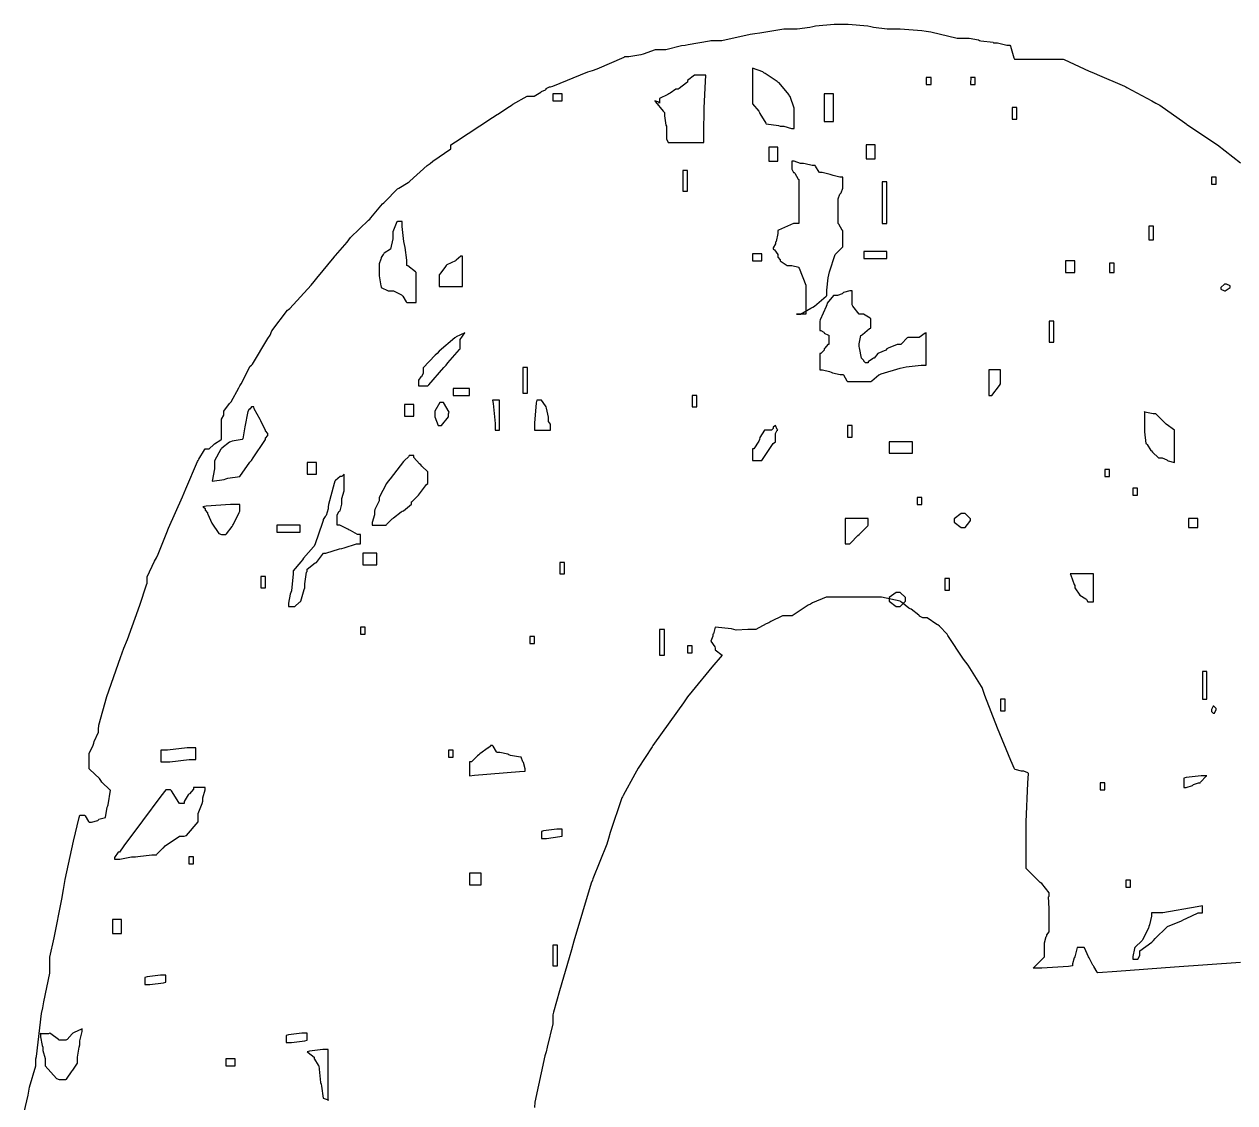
# Model space of a CAD drawing. Extents: x 58 to 299, y 50 to 312.
# Drawn here: x 87.14 to 105.55, y 191.28 to 207.68 of the extents above; entities that cross this region are included whole.
import ezdxf

# ---------------------------------------------------------------- set-up
doc = ezdxf.new("R2010")
doc.units = 0
doc.header["$MEASUREMENT"] = 0

msp = doc.modelspace()

# ---------------------------------------------------------------- linework, layer by layer
at = {"color": 40}
for points in [[(87.1361, 191.135), (87.1968, 191.391), (87.2063, 191.452), (87.2148, 191.514), (87.3125, 191.839), (87.3125, 191.947), (87.3206, 191.983), (87.4007, 192.635), (87.4187, 192.723), (87.4353, 192.811), (87.5249, 193.248), (87.5249, 193.392), (87.5249, 193.492), (87.5894, 193.785), (87.708, 194.372), (87.7355, 194.521), (87.7616, 194.671), (87.8858, 195.258), (87.9725, 195.617), (87.9821, 195.651), (88.0181, 195.651), (88.054, 195.651), (88.0622, 195.643), (88.1144, 195.555), (88.1242, 195.545), (88.1585, 195.545), (88.2551, 195.571), (88.2646, 195.579), (88.2731, 195.589), (88.3708, 195.615), (88.3708, 195.615), (88.3708, 195.615), (88.3969, 195.775), (88.4068, 195.792), (88.4149, 195.81), (88.4495, 196.03), (88.441, 196.038), (88.441, 196.038), (88.3172, 196.154), (88.3006, 196.18), (88.2826, 196.207), (88.1324, 196.348), (88.1242, 196.357), (88.1242, 196.374), (88.1242, 196.415), (88.1242, 196.427), (88.1242, 196.455), (88.1242, 196.514), (88.1242, 196.533), (88.1242, 196.587), (88.1849, 196.718), (88.1944, 196.744), (88.2026, 196.771), (88.2646, 196.911), (88.2646, 196.956), (88.2731, 197.018), (88.3931, 197.455), (88.5994, 198.05), (88.6534, 198.191), (88.7056, 198.323), (88.8944, 198.844), (88.9963, 199.153), (89.0062, 199.179), (89.0062, 199.277), (89.1191, 199.514), (89.1466, 199.566), (89.1727, 199.62), (89.3135, 199.973), (89.323, 199.989), (89.3315, 200.017), (89.5435, 200.493), (89.5696, 200.554), (89.596, 200.616), (89.7724, 201.031), (89.7819, 201.047), (89.7901, 201.065), (89.8783, 201.208), (89.8881, 201.224), (89.9223, 201.224), (89.9488, 201.224), (90.019, 201.287), (90.0285, 201.296), (90.0285, 201.296), (90.1252, 201.357), (90.1347, 201.366), (90.1347, 201.438), (90.1347, 201.596), (90.1347, 201.648), (90.1347, 201.675), (90.1707, 201.734), (90.1707, 201.753), (90.1707, 201.797), (90.2575, 201.913), (90.2751, 201.929), (90.2836, 201.939), (90.3993, 202.151), (90.4173, 202.178), (90.4339, 202.213), (90.5757, 202.478), (90.5937, 202.494), (90.6103, 202.512), (90.8403, 202.901), (90.8763, 202.953), (90.9024, 203.015), (91.1394, 203.332), (91.1571, 203.34), (91.1751, 203.358), (91.5017, 203.713), (91.5458, 203.765), (91.5899, 203.819), (91.8531, 204.136), (91.8626, 204.152), (91.8711, 204.162), (92.0475, 204.365), (92.075, 204.399), (92.1011, 204.435), (92.3742, 204.701), (92.3918, 204.717), (92.4098, 204.735), (92.5862, 204.947), (92.6042, 204.964), (92.6303, 204.991), (92.8067, 205.168), (92.8165, 205.176), (92.8328, 205.186), (92.9749, 205.273), (92.9929, 205.281), (93.001, 205.291), (93.2656, 205.529), (93.3097, 205.563), (93.3538, 205.599), (93.6265, 205.785), (93.6265, 205.846), (93.6971, 205.89), (94.2619, 206.261), (94.3321, 206.305), (94.3405, 206.314), (94.5169, 206.429), (94.5444, 206.445), (94.5706, 206.463), (94.7882, 206.587), (94.8612, 206.587), (94.8958, 206.587), (94.9935, 206.649), (95.0034, 206.658), (95.0034, 206.658), (95.0641, 206.684), (95.0736, 206.692), (95.0736, 206.702), (95.1258, 206.728), (95.1438, 206.728), (95.1784, 206.737), (95.7076, 206.958), (95.7792, 206.974), (95.8494, 207.002), (96.2628, 207.178), (96.2724, 207.187), (96.3344, 207.187), (96.4847, 207.213), (96.5207, 207.221), (96.5549, 207.231), (96.7398, 207.293), (96.8015, 207.293), (96.8982, 207.293), (97.1367, 207.355), (97.1903, 207.363), (97.2344, 207.373), (97.561, 207.425), (97.579, 207.433), (97.7456, 207.433), (98.177, 207.531), (98.2486, 207.54), (98.3273, 207.549), (98.691, 207.61), (98.8138, 207.61), (98.8921, 207.61), (99.0865, 207.637), (99.1306, 207.646), (99.1747, 207.655), (99.4586, 207.68), (99.5535, 207.68), (99.6678, 207.68), (99.9684, 207.655), (100.013, 207.646), (100.057, 207.637), (100.261, 207.61), (100.329, 207.61), (100.462, 207.61), (100.788, 207.584), (100.858, 207.574), (100.929, 207.566), (101.326, 207.469), (101.46, 207.469), (101.512, 207.469), (101.652, 207.443), (101.67, 207.433), (101.687, 207.425), (101.873, 207.407), (101.883, 207.397), (101.943, 207.397), (102.082, 207.363), (102.129, 207.363), (102.137, 207.347), (102.19, 207.169), (102.199, 207.151), (102.384, 207.151), (102.802, 207.151), (102.941, 207.151), (102.957, 207.143), (103.338, 206.966), (103.4, 206.94), (103.46, 206.914), (103.875, 206.737), (103.893, 206.728), (103.91, 206.72), (104.29, 206.517), (104.352, 206.481), (104.413, 206.447), (104.793, 206.181), (104.811, 206.163), (104.819, 206.155), (105.18, 205.917), (105.234, 205.882), (105.286, 205.847), (105.639, 205.573)], [(105.639, 193.41), (104.633, 193.342), (103.759, 193.275), (103.47, 193.252), (103.46, 193.262), (103.408, 193.35), (103.4, 193.358), (103.39, 193.368), (103.336, 193.482), (103.328, 193.499), (103.328, 193.499), (103.266, 193.631), (103.258, 193.639), (103.223, 193.639), (103.205, 193.639), (103.164, 193.639), (103.152, 193.639), (103.152, 193.639), (103.125, 193.517), (103.117, 193.499), (103.107, 193.482), (103.081, 193.39), (103.081, 193.358), (103.019, 193.35), (102.616, 193.322), (102.482, 193.322), (102.499, 193.34), (102.64, 193.482), (102.658, 193.499), (102.658, 193.543), (102.658, 193.642), (102.658, 193.675), (102.658, 193.711), (102.684, 193.807), (102.694, 193.815), (102.694, 193.833), (102.729, 193.875), (102.729, 193.887), (102.729, 193.887), (102.729, 194.098), (102.729, 194.168), (102.729, 194.23), (102.719, 194.408), (102.729, 194.417), (102.729, 194.47), (102.614, 194.611), (102.588, 194.627), (102.57, 194.645), (102.392, 194.823), (102.376, 194.84), (102.376, 195.017), (102.38, 195.549), (102.402, 196.136), (102.412, 196.285), (102.402, 196.295), (102.342, 196.321), (102.342, 196.321), (102.306, 196.321), (102.208, 196.348), (102.199, 196.357), (102.146, 196.481), (101.939, 196.974), (101.75, 197.469), (101.706, 197.592), (101.696, 197.609), (101.494, 197.934), (101.46, 197.979), (101.424, 198.023), (101.185, 198.385), (101.177, 198.402), (101.177, 198.402), (101.061, 198.527), (101.035, 198.544), (101.017, 198.553), (100.873, 198.65), (100.824, 198.65), (100.806, 198.65), (100.754, 198.676), (100.754, 198.684), (100.744, 198.694), (100.628, 198.782), (100.612, 198.79), (100.594, 198.8), (100.48, 198.888), (100.471, 198.896), (100.462, 198.906), (100.177, 198.967), (100.083, 198.967), (99.985, 198.967), (99.7673, 198.967), (99.6957, 198.967), (99.6957, 198.967), (99.5881, 198.967), (99.5535, 198.967), (99.5179, 198.967), (99.4392, 198.967), (99.4131, 198.967), (99.3331, 198.967), (99.1291, 198.878), (99.0946, 198.86), (99.0589, 198.844), (98.8205, 198.684), (98.7418, 198.684), (98.6716, 198.684), (98.4952, 198.596), (98.461, 198.578), (98.425, 198.562), (98.2652, 198.473), (98.2126, 198.473), (98.1424, 198.473), (97.966, 198.465), (97.9318, 198.473), (97.8958, 198.483), (97.6492, 198.508), (97.6492, 198.508), (97.6492, 198.508), (97.6217, 198.411), (97.6133, 198.402), (97.6133, 198.375), (97.579, 198.297), (97.579, 198.297), (97.579, 198.297), (97.6394, 198.209), (97.6492, 198.191), (97.6492, 198.165), (97.7554, 198.085), (97.7554, 198.085), (97.7554, 198.085), (97.5953, 197.9), (97.2965, 197.538), (97.2263, 197.449), (97.1642, 197.361), (96.7232, 196.745), (96.6971, 196.71), (96.6872, 196.692), (96.4752, 196.365), (96.4487, 196.321), (96.4226, 196.277), (96.2462, 195.95), (96.2381, 195.932), (96.2283, 195.916), (96.0519, 195.387), (96.0258, 195.298), (95.9982, 195.21), (95.7873, 194.681), (95.7792, 194.663), (95.7612, 194.619), (95.4966, 193.737), (95.4624, 193.605), (95.4264, 193.482), (95.2803, 192.979), (95.1879, 192.653), (95.1798, 192.617), (95.1798, 192.476), (95.0902, 192.123), (95.0736, 192.052), (95.0556, 191.991), (94.9053, 191.286), (94.8972, 191.206)]]:
    msp.add_lwpolyline(points, dxfattribs=at)
for points in [[(98.2126, 207.01), (98.2126, 207.01), (98.2126, 206.825), (98.2126, 206.764), (98.2126, 206.702), (98.2126, 206.562), (98.2126, 206.515), (98.2126, 206.471), (98.3093, 206.357), (98.3188, 206.339), (98.3273, 206.323), (98.4155, 206.173), (98.425, 206.163), (98.425, 206.163), (98.6095, 206.138), (98.6374, 206.128), (98.6896, 206.128), (98.8081, 206.092), (98.848, 206.092), (98.848, 206.092), (98.848, 206.279), (98.848, 206.339), (98.848, 206.401), (98.7859, 206.579), (98.7778, 206.587), (98.7683, 206.613), (98.618, 206.79), (98.6014, 206.798), (98.5919, 206.808), (98.407, 206.932), (98.389, 206.94), (98.3714, 206.958), (98.2126, 207.01), (98.2126, 207.01)], [(96.7313, 206.515), (96.7398, 206.499), (96.8555, 206.357), (96.8735, 206.339), (96.8735, 206.287), (96.8982, 206.146), (96.9077, 206.128), (96.9077, 206.084), (96.9077, 205.985), (96.9077, 205.952), (96.9077, 205.935), (96.9338, 205.882), (96.9437, 205.882), (97.076, 205.882), (97.3737, 205.882), (97.4729, 205.882), (97.4729, 206.014), (97.4771, 206.407), (97.4975, 206.808), (97.5071, 206.904), (97.4714, 206.904), (97.3928, 206.904), (97.3667, 206.904), (97.3307, 206.904), (97.2263, 206.825), (97.2263, 206.798), (97.2083, 206.79), (97.1007, 206.702), (97.0841, 206.692), (97.0485, 206.692), (96.9603, 206.631), (96.9437, 206.622), (96.9257, 206.613), (96.8015, 206.551), (96.8015, 206.551), (96.8015, 206.535), (96.8015, 206.495), (96.8015, 206.481), (96.7878, 206.495), (96.7313, 206.515), (96.7313, 206.515)], [(100.858, 206.764), (100.876, 206.764), (100.917, 206.764), (100.93, 206.764), (100.93, 206.79), (100.93, 206.849), (100.93, 206.868), (100.912, 206.868), (100.871, 206.868), (100.858, 206.868), (100.858, 206.842), (100.858, 206.784), (100.858, 206.764)], [(101.53, 206.764), (101.546, 206.764), (101.586, 206.764), (101.6, 206.764), (101.6, 206.79), (101.6, 206.849), (101.6, 206.868), (101.582, 206.868), (101.542, 206.868), (101.53, 206.868), (101.538, 206.86), (101.53, 206.788), (101.53, 206.764)], [(95.1798, 206.515), (95.1798, 206.515), (95.2846, 206.515), (95.3202, 206.515), (95.3202, 206.543), (95.3202, 206.603), (95.3202, 206.622), (95.2846, 206.622), (95.2059, 206.622), (95.1798, 206.622), (95.1798, 206.595), (95.1798, 206.536), (95.1798, 206.515)], [(99.3069, 206.199), (99.3415, 206.199), (99.4198, 206.199), (99.4474, 206.199), (99.4474, 206.305), (99.4474, 206.543), (99.4474, 206.622), (99.4117, 206.622), (99.3331, 206.622), (99.3069, 206.622), (99.3069, 206.517), (99.3069, 206.279), (99.3069, 206.199)], [(102.165, 206.235), (102.181, 206.235), (102.222, 206.235), (102.235, 206.235), (102.235, 206.279), (102.235, 206.378), (102.235, 206.411), (102.217, 206.411), (102.177, 206.411), (102.165, 206.411), (102.165, 206.367), (102.165, 206.267), (102.165, 206.235)], [(98.461, 205.599), (98.461, 205.599), (98.5654, 205.599), (98.6014, 205.599), (98.6014, 205.653), (98.6014, 205.771), (98.6014, 205.81), (98.6014, 205.81), (98.4952, 205.81), (98.461, 205.81), (98.461, 205.758), (98.461, 205.639), (98.461, 205.599)], [(99.9423, 205.633), (99.9423, 205.633), (100.047, 205.633), (100.083, 205.633), (100.083, 205.687), (100.083, 205.807), (100.083, 205.846), (100.047, 205.846), (99.9684, 205.846), (99.9423, 205.846), (99.9423, 205.794), (99.9423, 205.674), (99.9423, 205.633)], [(98.6014, 204.152), (98.6014, 204.136), (98.6374, 204.096), (98.6374, 204.082), (98.6374, 204.082), (98.7418, 204.012), (98.7778, 204.012), (98.8123, 204.012), (98.9182, 203.986), (98.9182, 203.976), (98.9266, 203.968), (99.0244, 203.71), (99.0244, 203.623), (99.0244, 203.535), (99.0244, 203.337), (99.0244, 203.27), (98.9887, 203.27), (98.9101, 203.27), (98.884, 203.27), (98.9446, 203.27), (99.103, 203.36), (99.1306, 203.376), (99.1567, 203.394), (99.3331, 203.545), (99.3429, 203.553), (99.3429, 203.633), (99.3676, 203.825), (99.3771, 203.87), (99.3856, 203.914), (99.4738, 204.18), (99.4833, 204.188), (99.4915, 204.198), (99.5796, 204.286), (99.5895, 204.294), (99.5895, 204.312), (99.5895, 204.352), (99.5895, 204.365), (99.5895, 204.409), (99.5895, 204.508), (99.5895, 204.541), (99.5796, 204.55), (99.5274, 204.639), (99.5193, 204.647), (99.5193, 204.691), (99.5193, 204.79), (99.5193, 204.823), (99.5193, 204.868), (99.5193, 204.967), (99.5193, 205), (99.5193, 205.026), (99.544, 205.096), (99.5535, 205.104), (99.562, 205.114), (99.5895, 205.187), (99.5895, 205.21), (99.5895, 205.228), (99.5895, 205.268), (99.5895, 205.281), (99.5895, 205.299), (99.5895, 205.34), (99.5895, 205.353), (99.5454, 205.353), (99.4392, 205.379), (99.4131, 205.387), (99.3951, 205.397), (99.2752, 205.423), (99.2367, 205.423), (99.2269, 205.432), (99.1747, 205.521), (99.1665, 205.529), (99.1224, 205.529), (99.0163, 205.555), (98.9901, 205.563), (98.946, 205.563), (98.8466, 205.599), (98.8138, 205.599), (98.8138, 205.573), (98.8138, 205.514), (98.8138, 205.493), (98.8138, 205.476), (98.8385, 205.423), (98.848, 205.423), (98.8564, 205.414), (98.9087, 205.326), (98.9182, 205.317), (98.9182, 205.22), (98.9182, 205.001), (98.9182, 204.928), (98.9182, 204.858), (98.9182, 204.701), (98.9182, 204.647), (98.8385, 204.647), (98.6095, 204.55), (98.6014, 204.541), (98.6014, 204.497), (98.5739, 204.374), (98.5654, 204.365), (98.5654, 204.338), (98.5312, 204.279), (98.5312, 204.258), (98.5478, 204.25), (98.6014, 204.177), (98.6014, 204.152)], [(97.1543, 205.14), (97.1723, 205.14), (97.2125, 205.14), (97.2263, 205.14), (97.2263, 205.22), (97.2263, 205.398), (97.2263, 205.457), (97.2083, 205.457), (97.167, 205.457), (97.1543, 205.457), (97.1543, 205.379), (97.1543, 205.201), (97.1543, 205.14)], [(105.198, 205.246), (105.215, 205.246), (105.254, 205.246), (105.268, 205.246), (105.268, 205.274), (105.268, 205.333), (105.268, 205.353), (105.251, 205.353), (105.21, 205.353), (105.198, 205.353), (105.198, 205.326), (105.198, 205.267), (105.198, 205.246)], [(100.189, 204.647), (100.205, 204.647), (100.245, 204.647), (100.259, 204.647), (100.259, 204.806), (100.259, 205.162), (100.259, 205.281), (100.241, 205.281), (100.201, 205.281), (100.189, 205.281), (100.189, 205.122), (100.189, 204.767), (100.189, 204.647)], [(92.5682, 203.693), (92.5682, 203.677), (92.6744, 203.623), (92.7104, 203.623), (92.7544, 203.623), (92.8769, 203.562), (92.8867, 203.553), (92.8949, 203.545), (92.9474, 203.456), (92.9569, 203.447), (92.9915, 203.447), (93.0698, 203.447), (93.0974, 203.447), (93.0974, 203.562), (93.0974, 203.82), (93.0974, 203.906), (93.0878, 203.915), (92.9735, 204.003), (92.9569, 204.012), (92.9569, 204.091), (92.9294, 204.284), (92.921, 204.329), (92.9114, 204.373), (92.8867, 204.604), (92.8867, 204.681), (92.8508, 204.681), (92.8165, 204.681), (92.8067, 204.673), (92.7446, 204.521), (92.7446, 204.471), (92.7446, 204.418), (92.7104, 204.258), (92.7104, 204.258), (92.7104, 204.258), (92.6123, 204.198), (92.6042, 204.188), (92.5946, 204.18), (92.5682, 204.134), (92.5682, 204.118), (92.5587, 204.109), (92.534, 204.036), (92.534, 204.012), (92.534, 203.986), (92.534, 203.926), (92.534, 203.906), (92.534, 203.853), (92.5587, 203.703), (92.5682, 203.693)], [(104.246, 204.399), (104.262, 204.399), (104.302, 204.399), (104.316, 204.399), (104.316, 204.453), (104.316, 204.573), (104.316, 204.611), (104.298, 204.611), (104.258, 204.611), (104.246, 204.611), (104.246, 204.559), (104.246, 204.439), (104.246, 204.399)], [(99.9063, 204.118), (99.9945, 204.118), (100.193, 204.118), (100.259, 204.118), (100.259, 204.144), (100.259, 204.203), (100.259, 204.222), (100.171, 204.222), (99.9726, 204.222), (99.9063, 204.222), (99.9063, 204.196), (99.9063, 204.138), (99.9063, 204.118)], [(93.8029, 204.152), (93.7768, 204.152), (93.7066, 204.091), (93.6985, 204.082), (93.6985, 204.082), (93.5648, 204.021), (93.5563, 204.012), (93.5468, 203.995), (93.4586, 203.879), (93.4501, 203.87), (93.4501, 203.825), (93.4501, 203.726), (93.4501, 203.693), (93.5383, 203.693), (93.7369, 203.693), (93.8029, 203.693), (93.8029, 203.809), (93.8029, 204.067), (93.8029, 204.152)], [(98.2126, 204.082), (98.2472, 204.082), (98.3273, 204.082), (98.3548, 204.082), (98.3548, 204.109), (98.3548, 204.169), (98.3548, 204.188), (98.3548, 204.188), (98.2472, 204.188), (98.2126, 204.188), (98.2126, 204.162), (98.2126, 204.103), (98.2126, 204.082)], [(102.975, 203.906), (103.01, 203.906), (103.09, 203.906), (103.117, 203.906), (103.117, 203.95), (103.117, 204.049), (103.117, 204.082), (103.117, 204.082), (103.01, 204.082), (102.975, 204.082), (102.975, 204.038), (102.975, 203.939), (102.975, 203.906)], [(103.646, 203.906), (103.663, 203.906), (103.703, 203.906), (103.717, 203.906), (103.717, 203.942), (103.717, 204.02), (103.717, 204.046), (103.699, 204.046), (103.659, 204.046), (103.646, 204.046), (103.646, 204.046), (103.646, 203.942), (103.646, 203.906)], [(105.481, 203.693), (105.481, 203.703), (105.427, 203.729), (105.41, 203.729), (105.392, 203.729), (105.34, 203.677), (105.34, 203.659), (105.34, 203.65), (105.392, 203.623), (105.41, 203.623), (105.418, 203.633), (105.481, 203.678), (105.481, 203.693)], [(99.2367, 202.424), (99.2808, 202.424), (99.3856, 202.398), (99.4131, 202.388), (99.4297, 202.38), (99.5497, 202.354), (99.5895, 202.354), (99.5976, 202.346), (99.6502, 202.257), (99.6597, 202.248), (99.7038, 202.248), (99.803, 202.248), (99.8361, 202.248), (99.8802, 202.248), (99.9793, 202.248), (100.013, 202.248), (100.029, 202.257), (100.135, 202.346), (100.153, 202.354), (100.171, 202.364), (100.462, 202.45), (100.506, 202.458), (100.55, 202.468), (100.782, 202.494), (100.858, 202.494), (100.858, 202.619), (100.858, 202.896), (100.858, 202.988), (100.841, 202.98), (100.748, 202.917), (100.718, 202.917), (100.718, 202.917), (100.612, 202.917), (100.578, 202.917), (100.568, 202.909), (100.48, 202.821), (100.471, 202.811), (100.417, 202.811), (100.276, 202.751), (100.259, 202.741), (100.241, 202.724), (100.119, 202.671), (100.119, 202.671), (100.119, 202.671), (100.065, 202.601), (100.048, 202.601), (100.039, 202.592), (99.9765, 202.547), (99.9765, 202.53), (99.9423, 202.53), (99.9324, 202.53), (99.9063, 202.557), (99.9063, 202.565), (99.8721, 202.601), (99.8721, 202.601), (99.8442, 202.76), (99.8361, 202.777), (99.8361, 202.821), (99.8622, 202.945), (99.8721, 202.953), (99.8883, 202.963), (99.9945, 203.051), (100.013, 203.06), (100.013, 203.077), (100.013, 203.117), (100.013, 203.13), (100.013, 203.148), (100.013, 203.188), (100.013, 203.2), (100.003, 203.21), (99.9035, 203.27), (99.8721, 203.27), (99.8361, 203.27), (99.7384, 203.394), (99.7299, 203.412), (99.7299, 203.466), (99.7299, 203.585), (99.7299, 203.623), (99.6943, 203.623), (99.5976, 203.598), (99.5895, 203.589), (99.5796, 203.58), (99.5066, 203.553), (99.4833, 203.553), (99.4474, 203.553), (99.351, 203.438), (99.3429, 203.412), (99.3331, 203.386), (99.2449, 203.182), (99.2367, 203.164), (99.2367, 203.148), (99.2367, 203.108), (99.2367, 203.094), (99.2367, 203.077), (99.2367, 203.037), (99.2367, 203.024), (99.2533, 203.024), (99.2974, 202.998), (99.3069, 202.988), (99.3069, 202.98), (99.3719, 202.949), (99.3771, 202.953), (99.3771, 202.937), (99.3771, 202.897), (99.3771, 202.883), (99.3771, 202.865), (99.3771, 202.825), (99.3771, 202.811), (99.3592, 202.811), (99.3151, 202.751), (99.3069, 202.741), (99.3069, 202.724), (99.2533, 202.671), (99.2367, 202.671), (99.2367, 202.645), (99.2367, 202.585), (99.2367, 202.565), (99.2367, 202.53), (99.2367, 202.452), (99.2367, 202.424)], [(102.729, 202.847), (102.745, 202.847), (102.785, 202.847), (102.799, 202.847), (102.799, 202.927), (102.799, 203.105), (102.799, 203.164), (102.781, 203.164), (102.741, 203.164), (102.729, 203.164), (102.729, 203.086), (102.729, 202.908), (102.729, 202.847)], [(93.8389, 202.988), (93.8389, 202.988), (93.7066, 202.927), (93.6985, 202.917), (93.6886, 202.909), (93.4501, 202.707), (93.4159, 202.671), (93.3884, 202.645), (93.2035, 202.453), (93.2035, 202.388), (93.2035, 202.372), (93.1774, 202.318), (93.1693, 202.318), (93.1693, 202.318), (93.1333, 202.266), (93.1333, 202.248), (93.1333, 202.231), (93.1333, 202.191), (93.1333, 202.178), (93.1679, 202.178), (93.2462, 202.178), (93.2737, 202.178), (93.2917, 202.195), (93.5207, 202.46), (93.5563, 202.494), (93.5824, 202.53), (93.7588, 202.733), (93.7687, 202.741), (93.7687, 202.769), (93.7687, 202.828), (93.7687, 202.847), (93.7687, 202.883), (93.8389, 202.988), (93.8389, 202.988)], [(94.7208, 202.071), (94.7374, 202.071), (94.7773, 202.071), (94.791, 202.071), (94.791, 202.169), (94.791, 202.387), (94.791, 202.458), (94.773, 202.458), (94.7332, 202.458), (94.7208, 202.458), (94.7208, 202.362), (94.7208, 202.144), (94.7208, 202.071)], [(101.812, 202.035), (101.856, 202.035), (101.971, 202.186), (101.989, 202.212), (101.989, 202.266), (101.989, 202.385), (101.989, 202.424), (101.945, 202.424), (101.845, 202.424), (101.812, 202.424), (101.812, 202.328), (101.812, 202.109), (101.812, 202.035)], [(93.6625, 202.035), (93.7232, 202.035), (93.8622, 202.035), (93.9091, 202.035), (93.9091, 202.063), (93.9091, 202.122), (93.9091, 202.142), (93.847, 202.142), (93.708, 202.142), (93.6625, 202.142), (93.6625, 202.116), (93.6625, 202.056), (93.6625, 202.035)], [(97.2965, 201.859), (97.313, 201.859), (97.3529, 201.859), (97.3667, 201.859), (97.3667, 201.903), (97.3667, 202.002), (97.3667, 202.035), (97.3487, 202.035), (97.3088, 202.035), (97.2965, 202.035), (97.2965, 201.991), (97.2965, 201.892), (97.2965, 201.859)], [(90.5577, 201.825), (90.5397, 201.79), (90.4917, 201.556), (90.46, 201.375), (90.4515, 201.366), (90.4515, 201.366), (90.3016, 201.34), (90.2751, 201.33), (90.2575, 201.322), (90.1428, 201.234), (90.1347, 201.224), (90.1252, 201.216), (90.0285, 201.038), (90.0285, 200.977), (90.0285, 200.916), (89.9943, 200.731), (89.9943, 200.731), (89.9943, 200.731), (90.1774, 200.758), (90.2049, 200.767), (90.231, 200.776), (90.4173, 200.801), (90.4173, 200.801), (90.4173, 200.801), (90.5662, 201.021), (90.5937, 201.047), (90.6198, 201.083), (90.7948, 201.349), (90.8043, 201.366), (90.8043, 201.384), (90.8403, 201.424), (90.8403, 201.436), (90.8403, 201.454), (90.8043, 201.494), (90.8043, 201.506), (90.8043, 201.506), (90.7426, 201.631), (90.7341, 201.648), (90.7246, 201.666), (90.6364, 201.833), (90.6279, 201.859), (90.5937, 201.859), (90.5937, 201.859), (90.5662, 201.825), (90.5577, 201.825)], [(92.921, 201.719), (92.9555, 201.719), (93.0356, 201.719), (93.0631, 201.719), (93.0631, 201.763), (93.0631, 201.862), (93.0631, 201.895), (93.0631, 201.895), (92.9555, 201.895), (92.921, 201.895), (92.921, 201.851), (92.921, 201.752), (92.921, 201.719)], [(93.4861, 201.929), (93.4586, 201.929), (93.3799, 201.797), (93.3799, 201.753), (93.3799, 201.709), (93.4325, 201.577), (93.4501, 201.577), (93.4847, 201.577), (93.5923, 201.709), (93.5923, 201.753), (93.6004, 201.781), (93.5136, 201.929), (93.4861, 201.929)], [(94.2979, 201.506), (94.3144, 201.506), (94.3543, 201.506), (94.3681, 201.506), (94.3681, 201.622), (94.3681, 201.88), (94.3681, 201.965), (94.3405, 201.965), (94.2813, 201.965), (94.2619, 201.965), (94.2703, 201.913), (94.2979, 201.608), (94.2979, 201.506)], [(94.8972, 201.506), (94.9579, 201.506), (95.0969, 201.506), (95.1438, 201.506), (95.1438, 201.524), (95.1438, 201.564), (95.1438, 201.577), (95.1438, 201.595), (95.1096, 201.636), (95.1096, 201.648), (95.1096, 201.702), (95.0817, 201.843), (95.0736, 201.859), (95.0641, 201.877), (95.0034, 201.965), (95.0034, 201.965), (94.9674, 201.965), (94.9332, 201.965), (94.9233, 201.921), (94.8972, 201.611), (94.8972, 201.506)], [(104.176, 201.789), (104.176, 201.728), (104.176, 201.589), (104.176, 201.542), (104.176, 201.482), (104.2, 201.305), (104.21, 201.296), (104.218, 201.287), (104.272, 201.199), (104.282, 201.19), (104.298, 201.173), (104.39, 201.083), (104.422, 201.083), (104.448, 201.083), (104.519, 201.057), (104.528, 201.047), (104.537, 201.039), (104.635, 201.013), (104.635, 201.013), (104.635, 201.013), (104.635, 201.199), (104.635, 201.26), (104.635, 201.322), (104.635, 201.461), (104.635, 201.506), (104.635, 201.506), (104.509, 201.596), (104.492, 201.613), (104.474, 201.631), (104.36, 201.745), (104.352, 201.753), (104.308, 201.753), (104.184, 201.781), (104.176, 201.789)], [(98.5654, 201.577), (98.5654, 201.577), (98.5312, 201.552), (98.5312, 201.542), (98.5312, 201.534), (98.5037, 201.506), (98.4952, 201.506), (98.4772, 201.506), (98.4373, 201.506), (98.425, 201.506), (98.3975, 201.506), (98.3273, 201.393), (98.3188, 201.366), (98.3093, 201.34), (98.2363, 201.224), (98.2126, 201.224), (98.2126, 201.18), (98.2126, 201.081), (98.2126, 201.047), (98.2472, 201.047), (98.3273, 201.047), (98.3548, 201.047), (98.3548, 201.047), (98.5298, 201.304), (98.5654, 201.33), (98.5654, 201.357), (98.5654, 201.417), (98.5654, 201.436), (98.5654, 201.454), (98.5919, 201.506), (98.6014, 201.506), (98.5919, 201.516), (98.5654, 201.577), (98.5654, 201.577)], [(99.6597, 201.4), (99.6763, 201.4), (99.7162, 201.4), (99.7299, 201.4), (99.7299, 201.444), (99.7299, 201.544), (99.7299, 201.577), (99.7119, 201.577), (99.6721, 201.577), (99.6597, 201.577), (99.6597, 201.532), (99.6597, 201.433), (99.6597, 201.4)], [(100.295, 201.154), (100.383, 201.154), (100.582, 201.154), (100.648, 201.154), (100.648, 201.198), (100.648, 201.297), (100.648, 201.33), (100.56, 201.33), (100.361, 201.33), (100.295, 201.33), (100.295, 201.286), (100.295, 201.187), (100.295, 201.154)], [(92.921, 201.047), (92.9033, 201.031), (92.7005, 200.767), (92.6744, 200.731), (92.6469, 200.696), (92.534, 200.484), (92.534, 200.484), (92.534, 200.431), (92.4719, 200.299), (92.4638, 200.272), (92.4638, 200.219), (92.4278, 200.101), (92.4278, 200.061), (92.48, 200.061), (92.5999, 200.061), (92.6401, 200.061), (92.6483, 200.071), (92.735, 200.157), (92.7446, 200.165), (92.753, 200.175), (92.8688, 200.263), (92.8867, 200.272), (92.9033, 200.281), (93.0271, 200.381), (93.0271, 200.414), (93.0356, 200.423), (93.1238, 200.51), (93.1333, 200.518), (93.1499, 200.536), (93.2561, 200.678), (93.2737, 200.695), (93.2737, 200.713), (93.2737, 200.754), (93.2737, 200.767), (93.2737, 200.784), (93.2737, 200.824), (93.2737, 200.837), (93.2737, 200.872), (93.1855, 200.961), (93.1693, 200.977), (93.1513, 200.995), (93.0631, 201.089), (93.0631, 201.119), (93.0451, 201.119), (93.0053, 201.119), (92.9929, 201.119), (92.9831, 201.101), (92.921, 201.047), (92.921, 201.047)], [(91.4396, 200.837), (91.4742, 200.837), (91.554, 200.837), (91.5818, 200.837), (91.5818, 200.881), (91.5818, 200.98), (91.5818, 201.013), (91.5818, 201.013), (91.4742, 201.013), (91.4396, 201.013), (91.4396, 200.969), (91.4396, 200.87), (91.4396, 200.837)], [(103.576, 200.801), (103.592, 200.801), (103.633, 200.801), (103.646, 200.801), (103.646, 200.828), (103.646, 200.888), (103.646, 200.907), (103.628, 200.907), (103.589, 200.907), (103.576, 200.907), (103.576, 200.881), (103.576, 200.822), (103.576, 200.801)], [(91.9688, 200.801), (91.9413, 200.801), (91.8711, 200.74), (91.8626, 200.731), (91.8531, 200.696), (91.7663, 200.378), (91.7582, 200.342), (91.7582, 200.308), (91.7303, 200.211), (91.7222, 200.201), (91.7127, 200.193), (91.6862, 200.148), (91.6862, 200.131), (91.6686, 200.087), (91.5624, 199.778), (91.5458, 199.742), (91.5363, 199.734), (91.386, 199.558), (91.3694, 199.532), (91.3419, 199.505), (91.229, 199.366), (91.229, 199.319), (91.229, 199.319), (91.2012, 199.064), (91.1931, 199.037), (91.1835, 199.011), (91.1571, 198.873), (91.1571, 198.826), (91.1751, 198.826), (91.2153, 198.826), (91.229, 198.826), (91.2551, 198.826), (91.3239, 198.888), (91.3335, 198.896), (91.3419, 198.906), (91.3956, 199.081), (91.4054, 199.107), (91.4054, 199.169), (91.4301, 199.347), (91.4396, 199.355), (91.4396, 199.391), (91.5638, 199.488), (91.5818, 199.496), (91.598, 199.514), (91.6905, 199.636), (91.7222, 199.636), (91.7222, 199.636), (91.9332, 199.7), (91.9688, 199.708), (92.0034, 199.718), (92.1893, 199.778), (92.2514, 199.778), (92.2514, 199.796), (92.2514, 199.836), (92.2514, 199.849), (92.2514, 199.867), (92.2514, 199.906), (92.2514, 199.919), (92.2073, 199.919), (92.1011, 199.981), (92.075, 199.989), (92.057, 199.999), (91.9371, 200.061), (91.8986, 200.061), (91.8986, 200.079), (91.8986, 200.119), (91.8986, 200.131), (91.8986, 200.149), (91.8986, 200.189), (91.8986, 200.201), (91.8986, 200.219), (91.9247, 200.272), (91.9346, 200.272), (91.9427, 200.281), (91.9688, 200.381), (91.9688, 200.414), (91.9688, 200.467), (92.0048, 200.586), (92.0048, 200.624), (92.0048, 200.678), (92.0048, 200.798), (92.0048, 200.837), (92.0048, 200.837), (91.9688, 200.801), (91.9688, 200.801)], [(103.999, 200.518), (104.016, 200.518), (104.056, 200.518), (104.069, 200.518), (104.069, 200.546), (104.069, 200.605), (104.069, 200.624), (104.051, 200.624), (104.012, 200.624), (103.999, 200.624), (103.999, 200.598), (103.999, 200.539), (103.999, 200.518)], [(89.8881, 200.308), (89.8881, 200.291), (89.9223, 200.251), (89.9223, 200.237), (89.9308, 200.229), (89.9887, 200.091), (90.0987, 199.937), (90.1347, 199.919), (90.1707, 199.919), (90.2049, 199.919), (90.2134, 199.929), (90.3016, 200.043), (90.3111, 200.061), (90.3192, 200.079), (90.4074, 200.255), (90.4173, 200.272), (90.4173, 200.299), (90.4173, 200.358), (90.4173, 200.378), (90.2751, 200.378), (89.9047, 200.352), (89.8521, 200.342), (89.8606, 200.342), (89.8881, 200.317), (89.8881, 200.308)], [(100.718, 200.378), (100.735, 200.378), (100.775, 200.378), (100.788, 200.378), (100.788, 200.405), (100.788, 200.465), (100.788, 200.484), (100.77, 200.484), (100.73, 200.484), (100.718, 200.484), (100.718, 200.458), (100.718, 200.399), (100.718, 200.378)], [(101.424, 200.237), (101.388, 200.237), (101.283, 200.159), (101.283, 200.131), (101.283, 200.105), (101.388, 200.025), (101.424, 200.025), (101.45, 200.025), (101.52, 200.115), (101.53, 200.131), (101.53, 200.159), (101.45, 200.237), (101.424, 200.237)], [(90.9807, 199.955), (91.0689, 199.955), (91.2675, 199.955), (91.3335, 199.955), (91.3335, 199.982), (91.3335, 200.042), (91.3335, 200.061), (91.2453, 200.061), (91.047, 200.061), (90.9807, 200.061), (90.9807, 200.035), (90.9807, 199.975), (90.9807, 199.955)], [(99.6237, 199.778), (99.6417, 199.778), (99.6819, 199.778), (99.6957, 199.778), (99.7038, 199.788), (99.8181, 199.902), (99.8361, 199.919), (99.8527, 199.937), (99.967, 200.053), (99.9765, 200.061), (99.9765, 200.087), (99.9765, 200.146), (99.9765, 200.165), (99.8883, 200.165), (99.6901, 200.165), (99.6237, 200.165), (99.6237, 200.069), (99.6237, 199.851), (99.6237, 199.778)], [(104.845, 200.025), (104.88, 200.025), (104.96, 200.025), (104.987, 200.025), (104.987, 200.061), (104.987, 200.139), (104.987, 200.165), (104.987, 200.165), (104.88, 200.165), (104.845, 200.165), (104.845, 200.131), (104.845, 200.053), (104.845, 200.025)], [(92.2874, 199.46), (92.3396, 199.46), (92.4581, 199.46), (92.498, 199.46), (92.498, 199.504), (92.498, 199.603), (92.498, 199.636), (92.4444, 199.636), (92.3258, 199.636), (92.2874, 199.636), (92.2874, 199.592), (92.2874, 199.493), (92.2874, 199.46)], [(95.286, 199.319), (95.3022, 199.319), (95.3424, 199.319), (95.3562, 199.319), (95.3562, 199.364), (95.3562, 199.463), (95.3562, 199.496), (95.3382, 199.496), (95.2983, 199.496), (95.286, 199.496), (95.286, 199.452), (95.286, 199.353), (95.286, 199.319)], [(90.7341, 199.107), (90.7507, 199.107), (90.7905, 199.107), (90.8043, 199.107), (90.8043, 199.151), (90.8043, 199.251), (90.8043, 199.283), (90.7867, 199.283), (90.7464, 199.283), (90.7341, 199.283), (90.7341, 199.239), (90.7341, 199.14), (90.7341, 199.107)], [(103.117, 199.143), (103.117, 199.107), (103.192, 198.998), (103.284, 198.941), (103.294, 198.931), (103.294, 198.931), (103.318, 198.896), (103.328, 198.896), (103.346, 198.896), (103.386, 198.896), (103.4, 198.896), (103.4, 199.003), (103.4, 199.241), (103.4, 199.319), (103.312, 199.319), (103.113, 199.319), (103.047, 199.319), (103.055, 199.303), (103.107, 199.161), (103.117, 199.143)], [(101.141, 199.073), (101.158, 199.073), (101.197, 199.073), (101.211, 199.073), (101.211, 199.117), (101.211, 199.216), (101.211, 199.249), (101.194, 199.249), (101.153, 199.249), (101.141, 199.249), (101.141, 199.205), (101.141, 199.106), (101.141, 199.073)], [(100.435, 199.037), (100.4, 199.037), (100.295, 198.959), (100.295, 198.931), (100.295, 198.905), (100.4, 198.826), (100.435, 198.826), (100.462, 198.826), (100.542, 198.905), (100.542, 198.931), (100.542, 198.959), (100.462, 199.037), (100.435, 199.037)], [(92.2514, 198.402), (92.268, 198.402), (92.3078, 198.402), (92.3216, 198.402), (92.3216, 198.429), (92.3216, 198.489), (92.3216, 198.508), (92.3036, 198.508), (92.2637, 198.508), (92.2514, 198.508), (92.2514, 198.482), (92.2514, 198.422), (92.2514, 198.402)], [(94.827, 198.261), (94.8436, 198.261), (94.8835, 198.261), (94.8972, 198.261), (94.8972, 198.289), (94.8972, 198.348), (94.8972, 198.367), (94.8792, 198.367), (94.8394, 198.367), (94.827, 198.367), (94.827, 198.341), (94.827, 198.282), (94.827, 198.261)], [(96.8015, 198.085), (96.8195, 198.085), (96.8597, 198.085), (96.8735, 198.085), (96.8735, 198.182), (96.8735, 198.402), (96.8735, 198.473), (96.8555, 198.473), (96.8142, 198.473), (96.8015, 198.473), (96.8015, 198.377), (96.8015, 198.158), (96.8015, 198.085)], [(97.2263, 198.121), (97.2425, 198.121), (97.2827, 198.121), (97.2965, 198.121), (97.2965, 198.147), (97.2965, 198.206), (97.2965, 198.225), (97.2785, 198.225), (97.2386, 198.225), (97.2263, 198.225), (97.2263, 198.199), (97.2263, 198.141), (97.2263, 198.121)], [(105.058, 197.415), (105.074, 197.415), (105.114, 197.415), (105.128, 197.415), (105.128, 197.521), (105.128, 197.759), (105.128, 197.838), (105.11, 197.838), (105.07, 197.838), (105.058, 197.838), (105.058, 197.733), (105.058, 197.495), (105.058, 197.415)], [(101.989, 197.239), (102.005, 197.239), (102.045, 197.239), (102.059, 197.239), (102.059, 197.283), (102.059, 197.382), (102.059, 197.415), (102.041, 197.415), (102.001, 197.415), (101.989, 197.415), (101.989, 197.371), (101.989, 197.272), (101.989, 197.239)], [(105.234, 197.309), (105.224, 197.309), (105.198, 197.256), (105.198, 197.239), (105.198, 197.23), (105.224, 197.203), (105.234, 197.203), (105.242, 197.203), (105.268, 197.256), (105.268, 197.273), (105.234, 197.309)], [(89.2168, 196.461), (89.3491, 196.461), (89.6468, 196.497), (89.746, 196.497), (89.746, 196.541), (89.746, 196.64), (89.746, 196.674), (89.6137, 196.674), (89.3163, 196.638), (89.2168, 196.638), (89.2168, 196.594), (89.2168, 196.494), (89.2168, 196.461)], [(94.1917, 196.674), (94.1917, 196.674), (94.0675, 196.585), (94.0513, 196.567), (94.0333, 196.551), (93.9394, 196.461), (93.9091, 196.461), (93.9091, 196.409), (93.9091, 196.29), (93.9091, 196.251), (93.9878, 196.26), (94.6686, 196.313), (94.7568, 196.321), (94.7568, 196.357), (94.729, 196.453), (94.7208, 196.461), (94.7208, 196.461), (94.6933, 196.533), (94.6849, 196.533), (94.6849, 196.533), (94.5349, 196.559), (94.5085, 196.567), (94.4908, 196.577), (94.3709, 196.603), (94.3321, 196.603), (94.3225, 196.613), (94.2703, 196.701), (94.2619, 196.71), (94.2276, 196.71), (94.2276, 196.701), (94.1998, 196.674), (94.1917, 196.674)], [(93.5923, 196.533), (93.6089, 196.533), (93.6487, 196.533), (93.6625, 196.533), (93.6625, 196.559), (93.6625, 196.619), (93.6625, 196.638), (93.6445, 196.638), (93.6046, 196.638), (93.5923, 196.638), (93.5923, 196.612), (93.5923, 196.554), (93.5923, 196.533)], [(103.504, 196.038), (103.522, 196.038), (103.562, 196.038), (103.576, 196.038), (103.576, 196.066), (103.576, 196.125), (103.576, 196.144), (103.558, 196.144), (103.517, 196.144), (103.504, 196.144), (103.504, 196.118), (103.504, 196.059), (103.504, 196.038)], [(104.775, 196.074), (104.81, 196.074), (104.906, 196.1), (104.915, 196.108), (104.924, 196.118), (104.997, 196.144), (105.022, 196.144), (105.03, 196.154), (105.118, 196.242), (105.128, 196.251), (105.04, 196.251), (104.81, 196.225), (104.775, 196.215), (104.775, 196.215), (104.775, 196.11), (104.775, 196.074)], [(88.5112, 194.98), (88.5899, 194.98), (88.7691, 195.016), (88.8298, 195.016), (88.864, 195.025), (89.075, 195.05), (89.1466, 195.05), (89.1551, 195.06), (89.2433, 195.148), (89.2528, 195.156), (89.2789, 195.184), (89.4965, 195.333), (89.5696, 195.333), (89.6041, 195.343), (89.7819, 195.548), (89.7819, 195.615), (89.7819, 195.677), (89.8426, 195.828), (89.8521, 195.862), (89.8521, 195.916), (89.8881, 196.035), (89.8881, 196.074), (89.844, 196.074), (89.7449, 196.074), (89.7117, 196.074), (89.7117, 196.048), (89.6497, 195.978), (89.6415, 195.968), (89.6317, 195.96), (89.5696, 195.86), (89.5696, 195.828), (89.5354, 195.828), (89.4994, 195.828), (89.4898, 195.845), (89.3755, 196.022), (89.359, 196.038), (89.323, 196.038), (89.2888, 196.038), (89.2168, 195.942), (88.9346, 195.563), (88.6534, 195.184), (88.5832, 195.086), (88.5652, 195.086), (88.5112, 195.007), (88.5112, 194.98)], [(95.0034, 195.298), (95.0817, 195.298), (95.2846, 195.325), (95.3202, 195.333), (95.3202, 195.36), (95.3202, 195.419), (95.3202, 195.439), (95.2405, 195.439), (95.0376, 195.413), (95.0034, 195.403), (95.0034, 195.377), (95.0034, 195.319), (95.0034, 195.298)], [(89.6415, 194.91), (89.6578, 194.91), (89.698, 194.91), (89.7117, 194.91), (89.7117, 194.937), (89.7117, 194.996), (89.7117, 195.016), (89.6938, 195.016), (89.6539, 195.016), (89.6415, 195.016), (89.6415, 194.99), (89.6415, 194.931), (89.6415, 194.91)], [(93.9091, 194.593), (93.9532, 194.593), (94.0523, 194.593), (94.0855, 194.593), (94.0855, 194.637), (94.0855, 194.736), (94.0855, 194.769), (94.0414, 194.769), (93.9423, 194.769), (93.9091, 194.769), (93.9091, 194.725), (93.9091, 194.626), (93.9091, 194.593)], [(103.893, 194.557), (103.91, 194.557), (103.95, 194.557), (103.963, 194.557), (103.963, 194.584), (103.963, 194.644), (103.963, 194.663), (103.945, 194.663), (103.905, 194.663), (103.893, 194.663), (103.893, 194.637), (103.893, 194.578), (103.893, 194.557)], [(104.282, 194.168), (104.282, 194.116), (104.254, 193.985), (104.246, 193.958), (104.236, 193.931), (104.148, 193.755), (104.14, 193.745), (104.13, 193.737), (104.042, 193.649), (104.033, 193.639), (104.024, 193.623), (103.999, 193.503), (103.999, 193.463), (104.016, 193.463), (104.056, 193.463), (104.069, 193.463), (104.078, 193.463), (104.105, 193.517), (104.105, 193.535), (104.105, 193.588), (104.289, 193.719), (104.316, 193.745), (104.342, 193.773), (104.519, 193.949), (104.528, 193.958), (104.528, 193.958), (104.739, 194.046), (104.775, 194.064), (104.81, 194.081), (104.995, 194.168), (105.058, 194.168), (105.058, 194.196), (105.058, 194.255), (105.058, 194.274), (104.977, 194.258), (104.455, 194.168), (104.282, 194.168)], [(88.477, 193.851), (88.477, 193.851), (88.5818, 193.851), (88.6174, 193.851), (88.6174, 193.905), (88.6174, 194.025), (88.6174, 194.064), (88.5818, 194.064), (88.5031, 194.064), (88.477, 194.064), (88.477, 194.011), (88.477, 193.891), (88.477, 193.851)], [(95.1798, 193.358), (95.1964, 193.358), (95.2362, 193.358), (95.25, 193.358), (95.25, 193.438), (95.25, 193.616), (95.25, 193.675), (95.232, 193.675), (95.1921, 193.675), (95.1798, 193.675), (95.1798, 193.596), (95.1798, 193.419), (95.1798, 193.358)], [(88.9702, 193.076), (89.0489, 193.076), (89.2528, 193.102), (89.2888, 193.11), (89.2888, 193.138), (89.2888, 193.197), (89.2888, 193.216), (89.2087, 193.216), (89.0048, 193.191), (88.9702, 193.182), (88.9702, 193.155), (88.9702, 193.096), (88.9702, 193.076)], [(87.3827, 192.334), (87.3827, 192.282), (87.4088, 192.15), (87.4187, 192.123), (87.4187, 192.071), (87.4529, 191.951), (87.4529, 191.911), (87.4529, 191.841), (87.6293, 191.647), (87.6653, 191.629), (87.7013, 191.629), (87.7175, 191.629), (87.7577, 191.629), (87.7715, 191.629), (87.7796, 191.638), (87.8678, 191.762), (87.8777, 191.771), (87.8858, 191.788), (87.9479, 191.881), (87.9479, 191.911), (87.9479, 191.973), (87.9725, 192.123), (87.9821, 192.158), (87.9821, 192.22), (88.0181, 192.359), (88.0181, 192.404), (88.0085, 192.396), (87.8939, 192.344), (87.8777, 192.334), (87.8678, 192.326), (87.788, 192.238), (87.7715, 192.228), (87.7535, 192.228), (87.7136, 192.228), (87.7013, 192.228), (87.6653, 192.228), (87.6558, 192.238), (87.5411, 192.326), (87.5249, 192.334), (87.5069, 192.326), (87.3912, 192.326), (87.3827, 192.334)], [(91.1229, 192.194), (91.2012, 192.194), (91.404, 192.22), (91.4396, 192.228), (91.4396, 192.256), (91.4396, 192.315), (91.4396, 192.334), (91.3599, 192.334), (91.1571, 192.309), (91.1229, 192.3), (91.1229, 192.273), (91.1229, 192.214), (91.1229, 192.194)], [(91.5458, 191.947), (91.554, 191.939), (91.6065, 191.85), (91.616, 191.841), (91.616, 191.841), (91.6421, 191.586), (91.652, 191.558), (91.6601, 191.532), (91.6862, 191.346), (91.6862, 191.346), (91.6862, 191.346), (91.7582, 191.321), (91.7582, 191.312), (91.7582, 191.506), (91.7582, 191.943), (91.7582, 192.088), (91.6781, 192.088), (91.4742, 192.061), (91.4396, 192.052), (91.4562, 192.043), (91.5458, 191.972), (91.5458, 191.947)], [(90.2049, 191.841), (90.2395, 191.841), (90.3192, 191.841), (90.3471, 191.841), (90.3471, 191.868), (90.3471, 191.928), (90.3471, 191.947), (90.3471, 191.947), (90.2395, 191.947), (90.2049, 191.947), (90.2049, 191.921), (90.2049, 191.861), (90.2049, 191.841)]]:
    msp.add_lwpolyline(points, close=True, dxfattribs=at)

doc.saveas('drawing.dxf')
